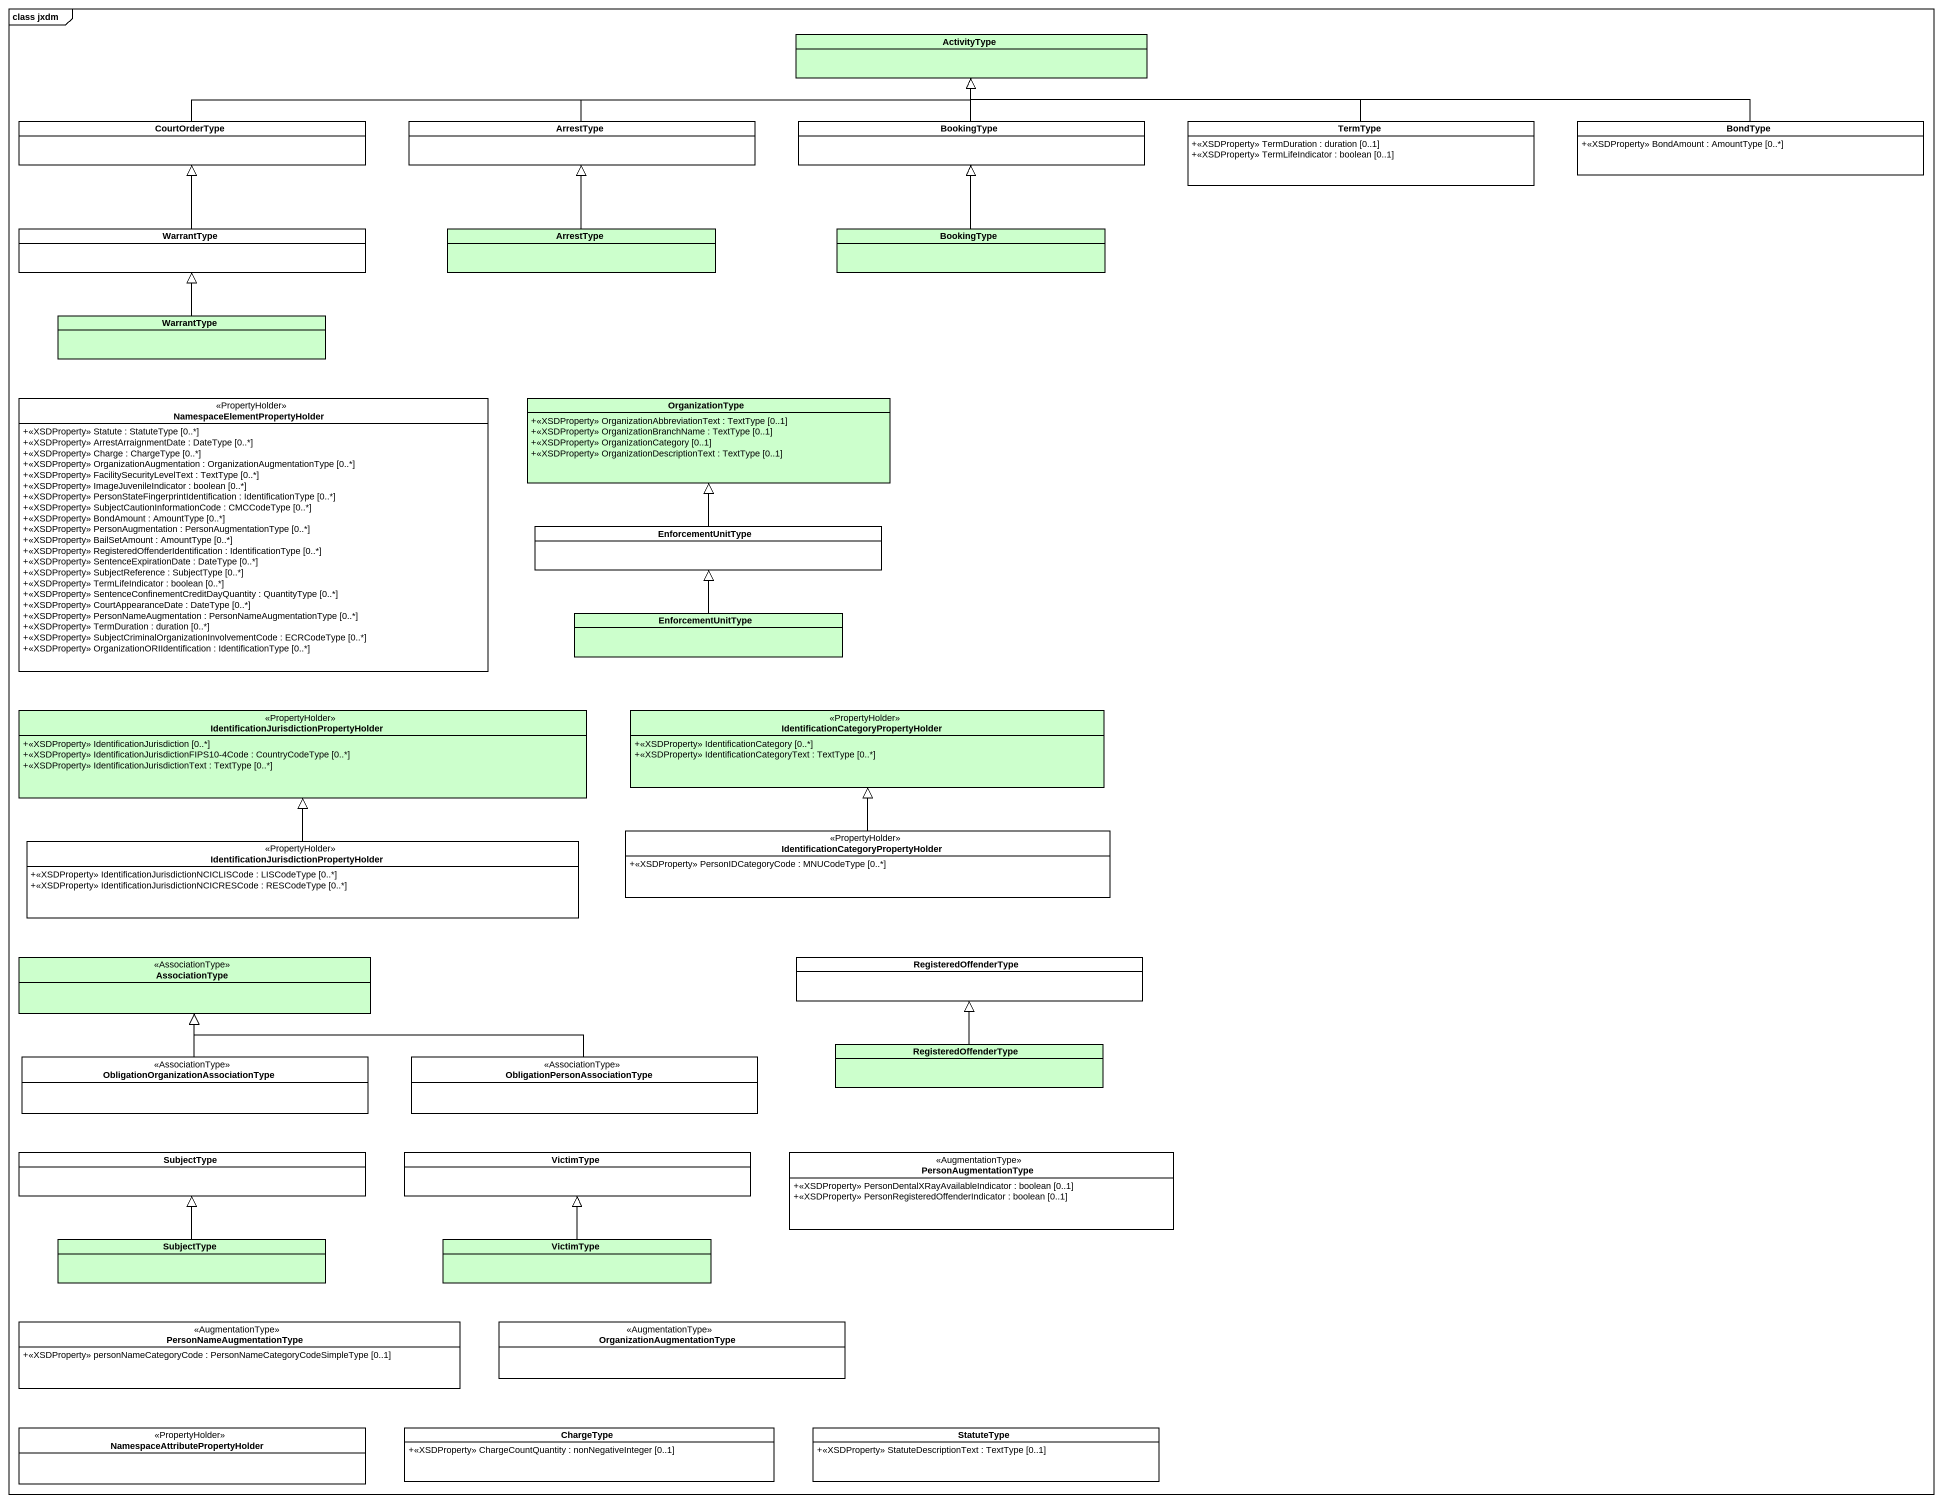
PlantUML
@startuml
mainframe class jxdm
hide circle
hide empty members
skinparam classAttributeIconSize 0
class ActivityType #CCFFCC
class CourtOrderType
class ArrestType
class BookingType
class TermType {
  +<<XSDProperty>> TermDuration : duration [0..1]
  +<<XSDProperty>> TermLifeIndicator : boolean [0..1]
}
class BondType {
  +<<XSDProperty>> BondAmount : AmountType [0..*]
}
class WarrantType
class "ArrestType" as ArrestType_2 #CCFFCC
class "BookingType" as BookingType_2 #CCFFCC
class "WarrantType" as WarrantType_2 #CCFFCC
class "NamespaceElementPropertyHolder" as NamespaceElementPropertyHold <<PropertyHolder>> {
  +<<XSDProperty>> Statute : StatuteType [0..*]
  +<<XSDProperty>> ArrestArraignmentDate : DateType [0..*]
  +<<XSDProperty>> Charge : ChargeType [0..*]
  +<<XSDProperty>> OrganizationAugmentation : OrganizationAugmentationType [0..*]
  +<<XSDProperty>> FacilitySecurityLevelText : TextType [0..*]
  +<<XSDProperty>> ImageJuvenileIndicator : boolean [0..*]
  +<<XSDProperty>> PersonStateFingerprintIdentification : IdentificationType [0..*]
  +<<XSDProperty>> SubjectCautionInformationCode : CMCCodeType [0..*]
  +<<XSDProperty>> BondAmount : AmountType [0..*]
  +<<XSDProperty>> PersonAugmentation : PersonAugmentationType [0..*]
  +<<XSDProperty>> BailSetAmount : AmountType [0..*]
  +<<XSDProperty>> RegisteredOffenderIdentification : IdentificationType [0..*]
  +<<XSDProperty>> SentenceExpirationDate : DateType [0..*]
  +<<XSDProperty>> SubjectReference : SubjectType [0..*]
  +<<XSDProperty>> TermLifeIndicator : boolean [0..*]
  +<<XSDProperty>> SentenceConfinementCreditDayQuantity : QuantityType [0..*]
  +<<XSDProperty>> CourtAppearanceDate : DateType [0..*]
  +<<XSDProperty>> PersonNameAugmentation : PersonNameAugmentationType [0..*]
  +<<XSDProperty>> TermDuration : duration [0..*]
  +<<XSDProperty>> SubjectCriminalOrganizationInvolvementCode : ECRCodeType [0..*]
  +<<XSDProperty>> OrganizationORIIdentification : IdentificationType [0..*]
}
class OrganizationType #CCFFCC {
  +<<XSDProperty>> OrganizationAbbreviationText : TextType [0..1]
  +<<XSDProperty>> OrganizationBranchName : TextType [0..1]
  +<<XSDProperty>> OrganizationCategory [0..1]
  +<<XSDProperty>> OrganizationDescriptionText : TextType [0..1]
}
class EnforcementUnitType
class "EnforcementUnitType" as EnforcementUnitType_2 #CCFFCC
class "IdentificationJurisdictionPropertyHolder" as IdentificationJurisdictionPr <<PropertyHolder>> #CCFFCC {
  +<<XSDProperty>> IdentificationJurisdiction [0..*]
  +<<XSDProperty>> IdentificationJurisdictionFIPS10-4Code : CountryCodeType [0..*]
  +<<XSDProperty>> IdentificationJurisdictionText : TextType [0..*]
}
class "IdentificationCategoryPropertyHolder" as IdentificationCategoryProper <<PropertyHolder>> #CCFFCC {
  +<<XSDProperty>> IdentificationCategory [0..*]
  +<<XSDProperty>> IdentificationCategoryText : TextType [0..*]
}
class "IdentificationJurisdictionPropertyHolder" as IdentificationJurisdictionPr_2 <<PropertyHolder>> {
  +<<XSDProperty>> IdentificationJurisdictionNCICLISCode : LISCodeType [0..*]
  +<<XSDProperty>> IdentificationJurisdictionNCICRESCode : RESCodeType [0..*]
}
class "IdentificationCategoryPropertyHolder" as IdentificationCategoryProper_2 <<PropertyHolder>> {
  +<<XSDProperty>> PersonIDCategoryCode : MNUCodeType [0..*]
}
class AssociationType <<AssociationType>> #CCFFCC
class RegisteredOffenderType
class "ObligationOrganizationAssociationType" as ObligationOrganizationAssoci <<AssociationType>>
class "ObligationPersonAssociationType" as ObligationPersonAssociationT <<AssociationType>>
class "RegisteredOffenderType" as RegisteredOffenderType_2 #CCFFCC
class SubjectType
class VictimType
class PersonAugmentationType <<AugmentationType>> {
  +<<XSDProperty>> PersonDentalXRayAvailableIndicator : boolean [0..1]
  +<<XSDProperty>> PersonRegisteredOffenderIndicator : boolean [0..1]
}
class "SubjectType" as SubjectType_2 #CCFFCC
class "VictimType" as VictimType_2 #CCFFCC
class PersonNameAugmentationType <<AugmentationType>> {
  +<<XSDProperty>> personNameCategoryCode : PersonNameCategoryCodeSimpleType [0..1]
}
class OrganizationAugmentationType <<AugmentationType>>
class "NamespaceAttributePropertyHolder" as NamespaceAttributePropertyHo <<PropertyHolder>>
class ChargeType {
  +<<XSDProperty>> ChargeCountQuantity : nonNegativeInteger [0..1]
}
class StatuteType {
  +<<XSDProperty>> StatuteDescriptionText : TextType [0..1]
}
CourtOrderType -right-|> ActivityType
ArrestType -right-|> ActivityType
BookingType -up-|> ActivityType
TermType -left-|> ActivityType
BondType -left-|> ActivityType
WarrantType -up-|> CourtOrderType
ArrestType_2 -up-|> ArrestType
BookingType_2 -up-|> BookingType
WarrantType_2 -up-|> WarrantType
EnforcementUnitType -up-|> OrganizationType
EnforcementUnitType_2 -up-|> EnforcementUnitType
IdentificationJurisdictionPr_2 -up-|> IdentificationJurisdictionPr
IdentificationCategoryProper_2 -up-|> IdentificationCategoryProper
ObligationOrganizationAssoci -up-|> AssociationType
ObligationPersonAssociationT -left-|> AssociationType
RegisteredOffenderType_2 -up-|> RegisteredOffenderType
SubjectType_2 -up-|> SubjectType
VictimType_2 -up-|> VictimType
@enduml
